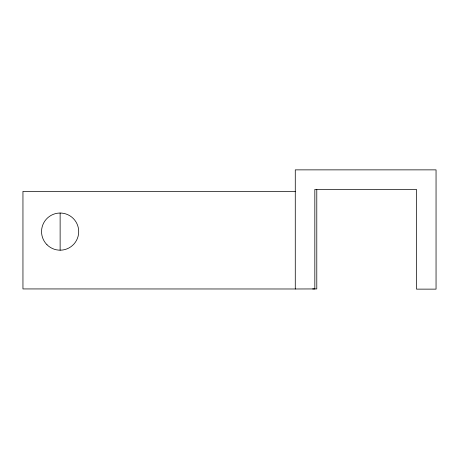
<?xml version="1.0" encoding="UTF-8"?>
<svg xmlns="http://www.w3.org/2000/svg" width="459" height="459" viewBox="0 0 459 459"><rect width="100%" height="100%" fill="white"/><g stroke="black" fill="none" stroke-linecap="round" stroke-linejoin="round"><path stroke-width="0.69" d="M295.275 288.986L314.828 288.935L314.828 189.418L416.497 189.418L416.497 289.136L436.05 289.136L436.05 169.864L295.275 169.864L295.275 288.986L22.95 288.935L22.95 191.374L295.275 191.374M312.677 288.935L316.785 288.935L316.785 189.418M60.129 213.033L60.129 250.184M46.99 244.739A18.572 18.572 0 0 0 78.07 236.414A18.572 18.572 0 0 0 55.321 213.664A18.572 18.572 0 0 0 46.99 244.739"/></g></svg>
